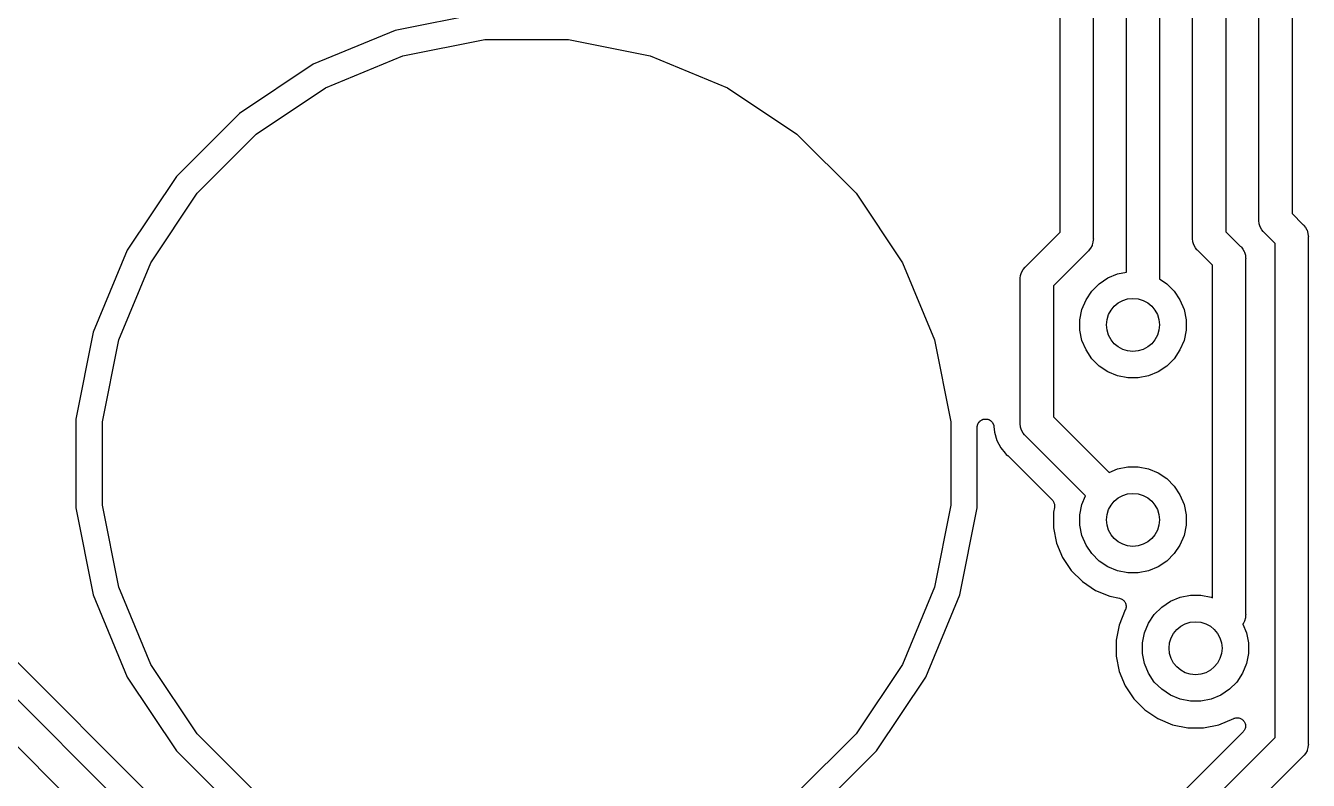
# Model space of a CAD drawing. Extents: x 113.2 to 188.8, y -123.8 to -78.2.
# Drawn here: x 147.22 to 156.9, y -103.39 to -97.7 of the extents above; entities that cross this region are included whole.
import ezdxf

# ---------------------------------------------------------------- set-up
doc = ezdxf.new("R2010")
doc.units = 0
doc.layers.add('BLACK', color=7, linetype='CONTINUOUS')

msp = doc.modelspace()

# ---------------------------------------------------------------- linework, layer by layer
at = {"layer": 'BLACK', "linetype": 'CONTINUOUS'}
for p, q in [((155.775, -95.4625), (155.775, -99.6065)), ((156.275, -95.4625), (156.275, -99.2502)), ((156.775, -95.4625), (156.775, -99.1138)), ((155.025, -99.2542), (155.025, -95.8314)), ((155.525, -99.5561), (155.525, -95.8314)), ((156.025, -99.2959), (156.025, -95.8314)), ((156.525, -99.1595), (156.525, -95.8314)), ((155.275, -96.2126), (155.275, -99.2998)), ((150.665, -97.6), (150.008, -97.7307)), ((150.008, -97.7307), (149.389, -97.987)), ((150.067, -97.923), (150.685, -97.8)), ((150.685, -97.8), (151.315, -97.8)), ((151.315, -97.8), (151.933, -97.923)), ((149.484, -98.1642), (150.067, -97.923)), ((151.933, -97.923), (152.516, -98.1642)), ((149.389, -97.987), (148.833, -98.359)), ((148.96, -98.5144), (149.484, -98.1642)), ((152.516, -98.1642), (153.04, -98.5144)), ((148.833, -98.359), (148.359, -98.8326)), ((148.514, -98.9601), (148.96, -98.5144)), ((153.04, -98.5144), (153.486, -98.9601)), ((148.359, -98.8326), (147.987, -99.3895)), ((148.164, -99.4842), (148.514, -98.9601)), ((153.486, -98.9601), (153.836, -99.4842)), ((156.524, -99.1656), (156.525, -99.1595)), ((156.527, -99.1901), (156.524, -99.1656)), ((156.534, -99.2137), (156.527, -99.1901)), ((156.775, -99.1138), (156.856, -99.195)), ((154.766, -99.5132), (155.025, -99.2542)), ((156.275, -99.2502), (156.384, -99.3593)), ((156.546, -99.2354), (156.534, -99.2137)), ((156.557, -99.2496), (156.546, -99.2354)), ((156.561, -99.2544), (156.557, -99.2496)), ((156.566, -99.2583), (156.561, -99.2544)), ((156.647, -99.3395), (156.566, -99.2583)), ((156.856, -99.195), (156.861, -99.1989)), ((156.861, -99.1989), (156.865, -99.2036)), ((156.865, -99.2036), (156.865, -99.2036)), ((156.865, -99.2036), (156.877, -99.2179)), ((156.877, -99.2179), (156.886, -99.235)), ((156.886, -99.235), (156.888, -99.2396)), ((156.888, -99.2396), (156.895, -99.2632)), ((156.895, -99.2632), (156.897, -99.2815)), ((156.897, -99.2815), (156.897, -99.2816)), ((156.897, -99.2816), (156.898, -99.2877)), ((156.898, -99.2877), (156.897, -99.2938)), ((155.254, -99.3757), (155.244, -99.388)), ((155.266, -99.354), (155.254, -99.3757)), ((155.267, -99.3502), (155.266, -99.354)), ((155.273, -99.3305), (155.267, -99.3502)), ((155.275, -99.3121), (155.273, -99.3305)), ((155.275, -99.2998), (155.276, -99.3059)), ((155.276, -99.3059), (155.275, -99.3121)), ((155.275, -99.3121), (155.275, -99.3121)), ((156.024, -99.302), (156.025, -99.2959)), ((156.027, -99.3265), (156.024, -99.302)), ((156.034, -99.3501), (156.027, -99.3265)), ((156.046, -99.3718), (156.034, -99.3501)), ((156.057, -99.386), (156.046, -99.3718)), ((156.061, -99.3908), (156.057, -99.386)), ((156.384, -99.3593), (156.389, -99.3632)), ((156.389, -99.3632), (156.393, -99.3679)), ((156.393, -99.3679), (156.404, -99.3822)), ((156.404, -99.3822), (156.414, -99.4002)), ((156.647, -103.067), (156.647, -99.3395)), ((156.897, -99.2938), (156.897, -103.112)), ((147.987, -99.3895), (147.731, -100.008)), ((147.923, -100.067), (148.164, -99.4842)), ((153.836, -99.4842), (154.077, -100.067)), ((155.234, -99.3987), (154.975, -99.6577)), ((155.239, -99.3948), (155.234, -99.3987)), ((155.244, -99.388), (155.239, -99.3948)), ((156.066, -99.3947), (156.061, -99.3908)), ((156.175, -99.5038), (156.066, -99.3947)), ((156.414, -99.4002), (156.416, -99.4039)), ((156.416, -99.4039), (156.423, -99.4275)), ((156.423, -99.4275), (156.425, -99.4459)), ((156.425, -99.4459), (156.425, -99.4459)), ((156.425, -99.4459), (156.426, -99.452)), ((156.426, -99.452), (156.425, -99.4581)), ((156.425, -99.4581), (156.425, -102.135)), ((154.725, -99.5998), (154.727, -99.5814)), ((154.727, -99.5814), (154.734, -99.5579)), ((154.734, -99.5579), (154.746, -99.5362)), ((154.746, -99.5362), (154.761, -99.5171)), ((154.761, -99.5171), (154.766, -99.5132)), ((155.386, -99.5995), (155.458, -99.5693)), ((155.458, -99.5693), (155.525, -99.5561)), ((156.175, -102.014), (156.175, -99.5038)), ((154.724, -99.606), (154.725, -99.5998)), ((154.725, -99.6121), (154.724, -99.606)), ((154.725, -99.5998), (154.725, -99.5998)), ((154.725, -100.694), (154.725, -99.6121)), ((154.975, -99.6577), (154.975, -100.648)), ((155.264, -99.699), (155.32, -99.6433)), ((155.32, -99.6433), (155.386, -99.5995)), ((155.775, -99.6065), (155.83, -99.6433)), ((155.83, -99.6433), (155.886, -99.699)), ((155.19, -99.8373), (155.221, -99.7645)), ((155.221, -99.7645), (155.264, -99.699)), ((155.886, -99.699), (155.929, -99.7645)), ((155.929, -99.7645), (155.96, -99.8373)), ((155.175, -99.9146), (155.19, -99.8373)), ((155.96, -99.8373), (155.975, -99.9146)), ((155.175, -99.9934), (155.175, -99.9146)), ((155.975, -99.9146), (155.975, -99.9934)), ((147.731, -100.008), (147.6, -100.665)), ((155.19, -100.071), (155.175, -99.9934)), ((155.975, -99.9934), (155.96, -100.071)), ((147.8, -100.685), (147.923, -100.067)), ((154.077, -100.067), (154.2, -100.685)), ((155.221, -100.143), (155.19, -100.071)), ((155.264, -100.209), (155.221, -100.143)), ((155.929, -100.143), (155.886, -100.209)), ((155.96, -100.071), (155.929, -100.143)), ((155.32, -100.265), (155.264, -100.209)), ((155.886, -100.209), (155.83, -100.265)), ((155.386, -100.308), (155.32, -100.265)), ((155.458, -100.339), (155.386, -100.308)), ((155.536, -100.354), (155.458, -100.339)), ((155.614, -100.354), (155.536, -100.354)), ((155.692, -100.339), (155.614, -100.354)), ((155.764, -100.308), (155.692, -100.339)), ((155.83, -100.265), (155.764, -100.308)), ((149.316, -104.657), (145.243, -100.584)), ((145.025, -100.648), (149.252, -104.875)), ((147.6, -100.665), (147.6, -101.335)), ((147.8, -101.315), (147.8, -100.685)), ((154.2, -100.685), (154.2, -101.315)), ((154.4, -100.719), (154.401, -100.716)), ((154.4, -100.723), (154.4, -100.719)), ((154.4, -100.726), (154.4, -100.723)), ((154.4, -101.335), (154.4, -100.726)), ((154.4, -100.726), (154.4, -100.726)), ((154.401, -100.713), (154.402, -100.71)), ((154.401, -100.716), (154.401, -100.713)), ((154.402, -100.71), (154.403, -100.707)), ((154.403, -100.707), (154.404, -100.705)), ((154.404, -100.705), (154.405, -100.702)), ((154.405, -100.702), (154.407, -100.699)), ((154.407, -100.699), (154.408, -100.696)), ((154.408, -100.696), (154.41, -100.694)), ((154.41, -100.694), (154.411, -100.691)), ((154.411, -100.691), (154.413, -100.689)), ((154.413, -100.689), (154.415, -100.686)), ((154.415, -100.686), (154.417, -100.684)), ((154.417, -100.684), (154.419, -100.682)), ((154.419, -100.682), (154.421, -100.68)), ((154.421, -100.68), (154.423, -100.677)), ((154.423, -100.677), (154.426, -100.676)), ((154.426, -100.676), (154.428, -100.674)), ((154.428, -100.674), (154.431, -100.672)), ((154.431, -100.672), (154.434, -100.671)), ((154.434, -100.671), (154.437, -100.67)), ((154.437, -100.67), (154.439, -100.668)), ((154.439, -100.668), (154.442, -100.667)), ((154.442, -100.667), (154.445, -100.666)), ((154.445, -100.666), (154.448, -100.666)), ((154.448, -100.666), (154.451, -100.665)), ((154.451, -100.665), (154.454, -100.664)), ((154.454, -100.664), (154.457, -100.664)), ((154.457, -100.664), (154.46, -100.664)), ((154.46, -100.664), (154.463, -100.664)), ((154.463, -100.664), (154.466, -100.664)), ((154.466, -100.664), (154.469, -100.664)), ((154.469, -100.664), (154.472, -100.665)), ((154.472, -100.665), (154.475, -100.665)), ((154.475, -100.665), (154.478, -100.666)), ((154.478, -100.666), (154.481, -100.666)), ((154.481, -100.666), (154.484, -100.668)), ((154.484, -100.668), (154.487, -100.668)), ((154.487, -100.668), (154.49, -100.67)), ((154.49, -100.67), (154.493, -100.671)), ((154.493, -100.671), (154.495, -100.673)), ((154.495, -100.673), (154.498, -100.674)), ((154.498, -100.674), (154.5, -100.676)), ((154.5, -100.676), (154.503, -100.678)), ((154.503, -100.678), (154.505, -100.68)), ((154.505, -100.68), (154.507, -100.682)), ((154.507, -100.682), (154.509, -100.685)), ((154.509, -100.685), (154.512, -100.687)), ((154.512, -100.687), (154.513, -100.689)), ((154.513, -100.689), (154.515, -100.692)), ((154.515, -100.692), (154.517, -100.694)), ((154.517, -100.694), (154.518, -100.697)), ((154.518, -100.697), (154.52, -100.7)), ((154.52, -100.7), (154.521, -100.702)), ((154.521, -100.702), (154.522, -100.705)), ((154.522, -100.705), (154.523, -100.708)), ((154.523, -100.708), (154.524, -100.711)), ((154.524, -100.711), (154.525, -100.714)), ((154.525, -100.714), (154.525, -100.717)), ((154.525, -100.717), (154.525, -100.72)), ((154.525, -100.72), (154.53, -100.764)), ((154.724, -100.7), (154.725, -100.694)), ((154.725, -100.706), (154.724, -100.7)), ((154.726, -100.718), (154.725, -100.706)), ((154.727, -100.725), (154.726, -100.718)), ((154.734, -100.748), (154.727, -100.725)), ((154.975, -100.648), (155.394, -101.067)), ((149.107, -105.084), (144.816, -100.793)), ((154.53, -100.764), (154.548, -100.825)), ((154.548, -100.825), (154.578, -100.882)), ((154.746, -100.77), (154.734, -100.748)), ((154.757, -100.784), (154.746, -100.77)), ((154.761, -100.789), (154.757, -100.784)), ((154.766, -100.793), (154.761, -100.789)), ((155.217, -101.244), (154.766, -100.793)), ((154.578, -100.882), (154.611, -100.921)), ((154.611, -100.921), (154.611, -100.921)), ((154.611, -100.921), (154.619, -100.931)), ((154.619, -100.931), (154.629, -100.939)), ((154.629, -100.939), (154.63, -100.94)), ((154.63, -100.94), (154.632, -100.942)), ((154.632, -100.942), (154.634, -100.943)), ((154.634, -100.943), (154.965, -101.275)), ((155.458, -101.041), (155.536, -101.025)), ((155.536, -101.025), (155.614, -101.025)), ((155.614, -101.025), (155.692, -101.041)), ((155.394, -101.067), (155.458, -101.041)), ((155.692, -101.041), (155.764, -101.071)), ((155.764, -101.071), (155.83, -101.114)), ((155.83, -101.114), (155.886, -101.17)), ((155.886, -101.17), (155.929, -101.236)), ((147.923, -101.933), (147.8, -101.315)), ((154.2, -101.315), (154.077, -101.933)), ((154.965, -101.275), (154.965, -101.275)), ((154.965, -101.275), (154.965, -101.275)), ((154.965, -101.275), (154.965, -101.275)), ((154.965, -101.275), (154.965, -101.275)), ((154.965, -101.275), (154.969, -101.28)), ((154.969, -101.28), (154.973, -101.284)), ((154.973, -101.284), (154.973, -101.284)), ((154.973, -101.284), (154.973, -101.285)), ((154.973, -101.285), (154.976, -101.29)), ((154.976, -101.29), (154.978, -101.295)), ((154.978, -101.295), (154.978, -101.295)), ((154.978, -101.295), (154.979, -101.296)), ((154.979, -101.296), (154.98, -101.301)), ((154.98, -101.301), (154.982, -101.307)), ((154.982, -101.307), (154.982, -101.307)), ((154.982, -101.307), (154.982, -101.307)), ((154.982, -101.307), (154.983, -101.313)), ((154.983, -101.32), (154.982, -101.325)), ((154.983, -101.313), (154.983, -101.319)), ((154.983, -101.319), (154.983, -101.319)), ((154.983, -101.319), (154.983, -101.32)), ((155.175, -101.386), (155.19, -101.308)), ((155.19, -101.308), (155.217, -101.244)), ((155.929, -101.236), (155.96, -101.308)), ((155.96, -101.308), (155.975, -101.386)), ((147.6, -101.335), (147.731, -101.992)), ((154.269, -101.992), (154.4, -101.335)), ((154.982, -101.331), (154.975, -101.366)), ((154.975, -101.366), (154.975, -101.484)), ((154.982, -101.325), (154.982, -101.331)), ((155.175, -101.465), (155.175, -101.386)), ((155.975, -101.386), (155.975, -101.465)), ((154.975, -101.484), (154.998, -101.6)), ((155.19, -101.542), (155.175, -101.465)), ((155.975, -101.465), (155.96, -101.542)), ((154.998, -101.6), (155.043, -101.709)), ((155.221, -101.615), (155.19, -101.542)), ((155.96, -101.542), (155.929, -101.615)), ((155.043, -101.709), (155.109, -101.808)), ((155.264, -101.68), (155.221, -101.615)), ((155.32, -101.736), (155.264, -101.68)), ((155.886, -101.68), (155.83, -101.736)), ((155.929, -101.615), (155.886, -101.68)), ((155.386, -101.78), (155.32, -101.736)), ((155.458, -101.81), (155.386, -101.78)), ((155.764, -101.78), (155.692, -101.81)), ((155.83, -101.736), (155.764, -101.78)), ((155.109, -101.808), (155.193, -101.891)), ((155.193, -101.891), (155.291, -101.957)), ((155.536, -101.825), (155.458, -101.81)), ((155.614, -101.825), (155.536, -101.825)), ((155.692, -101.81), (155.614, -101.825)), ((147.731, -101.992), (147.987, -102.611)), ((148.164, -102.516), (147.923, -101.933)), ((154.077, -101.933), (153.836, -102.516)), ((154.013, -102.611), (154.269, -101.992)), ((155.291, -101.957), (155.4, -102.002)), ((155.93, -102.009), (156.008, -101.994)), ((156.008, -101.994), (156.086, -101.994)), ((156.086, -101.994), (156.164, -102.009)), ((155.4, -102.002), (155.473, -102.017)), ((155.473, -102.017), (155.473, -102.017)), ((155.473, -102.017), (155.473, -102.017)), ((155.473, -102.017), (155.473, -102.017)), ((155.473, -102.017), (155.474, -102.017)), ((155.474, -102.017), (155.479, -102.019)), ((155.479, -102.019), (155.485, -102.02)), ((155.485, -102.02), (155.485, -102.02)), ((155.485, -102.02), (155.485, -102.02)), ((155.485, -102.02), (155.491, -102.023)), ((155.491, -102.023), (155.496, -102.026)), ((155.496, -102.026), (155.496, -102.026)), ((155.496, -102.026), (155.496, -102.026)), ((155.496, -102.026), (155.501, -102.03)), ((155.501, -102.03), (155.505, -102.034)), ((155.505, -102.034), (155.505, -102.034)), ((155.505, -102.034), (155.506, -102.034)), ((155.506, -102.034), (155.509, -102.039)), ((155.509, -102.039), (155.513, -102.044)), ((155.513, -102.044), (155.513, -102.044)), ((155.513, -102.044), (155.513, -102.044)), ((155.513, -102.044), (155.516, -102.049)), ((155.516, -102.049), (155.519, -102.054)), ((155.519, -102.054), (155.519, -102.055)), ((155.519, -102.055), (155.519, -102.055)), ((155.519, -102.055), (155.521, -102.061)), ((155.52, -102.097), (155.519, -102.102)), ((155.522, -102.091), (155.52, -102.097)), ((155.521, -102.061), (155.522, -102.066)), ((155.522, -102.066), (155.522, -102.066)), ((155.522, -102.066), (155.522, -102.067)), ((155.522, -102.067), (155.523, -102.073)), ((155.523, -102.085), (155.522, -102.091)), ((155.522, -102.091), (155.522, -102.091)), ((155.522, -102.091), (155.522, -102.091)), ((155.523, -102.073), (155.523, -102.078)), ((155.523, -102.078), (155.523, -102.079)), ((155.523, -102.079), (155.523, -102.079)), ((155.523, -102.079), (155.523, -102.085)), ((155.736, -102.139), (155.792, -102.083)), ((155.792, -102.083), (155.858, -102.039)), ((155.858, -102.039), (155.93, -102.009)), ((156.164, -102.009), (156.175, -102.014)), ((155.517, -102.105), (155.47, -102.219)), ((155.519, -102.103), (155.517, -102.105)), ((155.519, -102.102), (155.519, -102.102)), ((155.519, -102.102), (155.519, -102.103)), ((155.693, -102.204), (155.736, -102.139)), ((156.416, -102.189), (156.405, -102.21)), ((156.423, -102.165), (156.416, -102.189)), ((156.425, -102.147), (156.423, -102.165)), ((156.425, -102.135), (156.426, -102.141)), ((156.426, -102.141), (156.425, -102.147)), ((156.425, -102.147), (156.425, -102.147)), ((155.47, -102.219), (155.447, -102.334)), ((155.647, -102.354), (155.662, -102.277)), ((155.662, -102.277), (155.693, -102.204)), ((156.405, -102.21), (156.404, -102.21)), ((156.404, -102.21), (156.404, -102.211)), ((156.404, -102.211), (156.432, -102.277)), ((156.432, -102.277), (156.447, -102.354)), ((155.447, -102.334), (155.447, -102.453)), ((155.647, -102.433), (155.647, -102.354)), ((156.447, -102.354), (156.447, -102.433)), ((155.447, -102.453), (155.47, -102.569)), ((155.662, -102.51), (155.647, -102.433)), ((156.447, -102.433), (156.432, -102.51)), ((148.514, -103.04), (148.164, -102.516)), ((153.836, -102.516), (153.486, -103.04)), ((155.47, -102.569), (155.515, -102.678)), ((155.693, -102.583), (155.662, -102.51)), ((156.432, -102.51), (156.402, -102.583)), ((147.987, -102.611), (148.359, -103.167)), ((153.641, -103.167), (154.013, -102.611)), ((155.515, -102.678), (155.581, -102.776)), ((155.736, -102.649), (155.693, -102.583)), ((155.792, -102.704), (155.736, -102.649)), ((156.358, -102.649), (156.302, -102.704)), ((156.402, -102.583), (156.358, -102.649)), ((155.858, -102.748), (155.792, -102.704)), ((155.93, -102.778), (155.858, -102.748)), ((156.237, -102.748), (156.164, -102.778)), ((156.302, -102.704), (156.237, -102.748)), ((155.581, -102.776), (155.665, -102.86)), ((155.665, -102.86), (155.763, -102.925)), ((156.008, -102.794), (155.93, -102.778)), ((156.086, -102.794), (156.008, -102.794)), ((156.164, -102.778), (156.086, -102.794)), ((155.763, -102.925), (155.872, -102.971)), ((156.222, -102.971), (156.337, -102.923)), ((156.337, -102.923), (156.338, -102.922)), ((156.337, -102.923), (156.337, -102.923)), ((156.338, -102.922), (156.344, -102.921)), ((156.338, -102.922), (156.338, -102.922)), ((156.338, -102.922), (156.338, -102.922)), ((156.344, -102.921), (156.35, -102.919)), ((156.35, -102.919), (156.356, -102.918)), ((156.35, -102.919), (156.35, -102.919)), ((156.35, -102.919), (156.35, -102.919)), ((156.356, -102.918), (156.362, -102.918)), ((156.362, -102.918), (156.362, -102.918)), ((156.362, -102.918), (156.362, -102.918)), ((156.362, -102.918), (156.368, -102.919)), ((156.368, -102.919), (156.374, -102.919)), ((156.374, -102.919), (156.374, -102.919)), ((156.374, -102.919), (156.374, -102.919)), ((156.374, -102.919), (156.38, -102.921)), ((156.38, -102.921), (156.386, -102.923)), ((156.386, -102.923), (156.386, -102.923)), ((156.386, -102.923), (156.386, -102.923)), ((156.386, -102.923), (156.391, -102.926)), ((156.391, -102.926), (156.397, -102.929)), ((156.397, -102.929), (156.397, -102.929)), ((156.397, -102.929), (156.397, -102.929)), ((156.397, -102.929), (156.402, -102.933)), ((156.402, -102.933), (156.406, -102.937)), ((156.406, -102.937), (156.406, -102.937)), ((156.406, -102.937), (156.406, -102.937)), ((156.406, -102.937), (156.41, -102.941)), ((156.41, -102.941), (156.414, -102.946)), ((156.414, -102.946), (156.414, -102.946)), ((156.414, -102.946), (156.414, -102.946)), ((156.414, -102.946), (156.416, -102.951)), ((156.416, -102.951), (156.42, -102.957)), ((156.42, -102.957), (156.42, -102.957)), ((156.42, -102.957), (156.42, -102.957)), ((156.42, -102.957), (156.421, -102.962)), ((156.421, -102.962), (156.423, -102.969)), ((148.96, -103.486), (148.514, -103.04)), ((153.486, -103.04), (153.04, -103.486)), ((156.406, -103.025), (154.774, -104.657)), ((155.872, -102.971), (155.988, -102.994)), ((155.988, -102.994), (156.106, -102.994)), ((156.106, -102.994), (156.222, -102.971)), ((156.41, -103.021), (156.406, -103.025)), ((156.406, -103.025), (156.406, -103.025)), ((156.406, -103.025), (156.406, -103.025)), ((156.406, -103.025), (156.406, -103.025)), ((156.414, -103.016), (156.41, -103.021)), ((156.417, -103.01), (156.414, -103.016)), ((156.414, -103.016), (156.414, -103.016)), ((156.414, -103.016), (156.414, -103.016)), ((156.419, -103.005), (156.417, -103.01)), ((156.421, -102.999), (156.419, -103.005)), ((156.419, -103.005), (156.419, -103.005)), ((156.419, -103.005), (156.419, -103.005)), ((156.423, -102.993), (156.421, -102.999)), ((156.423, -102.969), (156.423, -102.969)), ((156.423, -102.969), (156.423, -102.969)), ((156.423, -102.969), (156.424, -102.974)), ((156.424, -102.986), (156.423, -102.993)), ((156.423, -102.993), (156.423, -102.993)), ((156.423, -102.993), (156.423, -102.993)), ((156.424, -102.974), (156.424, -102.981)), ((156.424, -102.981), (156.424, -102.981)), ((156.424, -102.981), (156.424, -102.981)), ((156.424, -102.981), (156.424, -102.986)), ((154.839, -104.875), (156.647, -103.067)), ((156.889, -103.162), (156.888, -103.167)), ((156.895, -103.143), (156.889, -103.162)), ((156.897, -103.125), (156.895, -103.143)), ((156.897, -103.112), (156.898, -103.119)), ((156.898, -103.119), (156.897, -103.125)), ((156.897, -103.125), (156.897, -103.125)), ((148.359, -103.167), (148.833, -103.641)), ((153.167, -103.641), (153.641, -103.167)), ((156.856, -103.211), (154.983, -105.084)), ((156.861, -103.207), (156.856, -103.211)), ((156.867, -103.2), (156.861, -103.207)), ((156.877, -103.188), (156.867, -103.2)), ((156.888, -103.167), (156.877, -103.188))]:
    msp.add_line(p, q, dxfattribs=at)
at = {"layer": 'BLACK'}
for centre in [(155.575, -99.954), (155.575, -101.425), (156.047, -102.394)]:
    msp.add_circle(centre, 0.2, dxfattribs=at)

doc.saveas('drawing.dxf')
